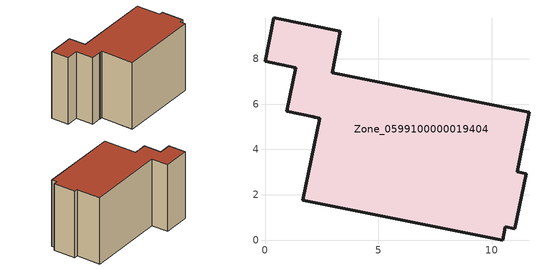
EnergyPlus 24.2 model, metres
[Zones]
Zone_0599100000019404
 floor ground (C_G): 2.19,5.42 2.12,5.44 0.97,5.68 1.36,7.6 0,7.88 0.39,9.8 3.32,9.22 2.96,7.37 11.64,5.64 11.12,3.02 11.51,2.92 11.02,0.5 10.6,0.59 10.48,0 1.67,1.76 2.41,5.38 z0
 wall outside (C_F): 3.32,9.22 0.39,9.8 0,7.88 1.36,7.6 0.97,5.68 2.12,5.44 2.19,5.42 2.41,5.38 1.67,1.76 10.48,0 10.6,0.59 11.02,0.5 11.51,2.92 11.12,3.02 11.64,5.64 2.96,7.37 3.32,9.22 z0:7.56
 roof outside (C_R): 2.12,5.44 2.19,5.42 2.41,5.38 1.67,1.76 10.48,0 10.6,0.59 11.02,0.5 11.51,2.92 11.12,3.02 11.64,5.64 2.96,7.37 3.32,9.22 0.39,9.8 0,7.88 1.36,7.6 0.97,5.68 z7.56
[BUILDING]
Pand.0599100000019404: North Axis=0; Terrain=City; Loads Convergence Tolerance Value=0.04; Temperature Convergence Tolerance Value=0.4; Solar Distribution=FullExterior; Maximum Number of Warmup Days=25; Minimum Number of Warmup Days=1
[Site:Location]
Rotterdam.The.Hague.AP_ZH_NLD Design_Conditions: Latitude=51.96; Longitude=4.45; Time Zone=1; Elevation=-4.5
[SITE:GROUNDTEMPERATURE:BUILDINGSURFACE]
18, 18, 18, 18, 18, 18, 18, 18, 18, 18, 18, 18
[MATERIAL] Thermal Absorptance=0.9; Solar Absorptance=0.7; Visible Absorptance=0.7
Name | Roughness | Thickness | Conductivity | Density | Specific Heat
G.D.1965 | MediumSmooth | 0.15 | 1 | 540 | 1210
F.D.1965 | Rough | 0.3 | 0.857143 | 1920 | 840
R.D.1965 | MediumRough | 0.2 | 0.08 | 1500 | 1000
[CONSTRUCTION]
C_G: G.D.1965
C_F: F.D.1965
C_R: R.D.1965
[ZONE]
Zone_0599100000019404: Type=1; Multiplier=1; Ceiling Height=Autocalculate; Volume=Autocalculate; Floor Area=autocalculate; Part of Total Floor Area=Yes
[ZONEINFILTRATION:DESIGNFLOWRATE]
Infil_Zone_0599100000019404: Zone or ZoneList or Space or SpaceList=Zone_0599100000019404; Schedule=AlwaysOn; Design Flow Rate Calculation Method=Flow/Area; Flow Rate per Floor Area=0.0042; Constant Term Coefficient=1; Temperature Term Coefficient=0; Velocity Term Coefficient=0; Velocity Squared Term Coefficient=0
[HVACTEMPLATE:ZONE:IDEALLOADSAIRSYSTEM]
Zone_0599100000019404: Maximum Heating Supply Air Temperature=50; Minimum Cooling Supply Air Temperature=13; Maximum Heating Supply Air Humidity Ratio=0.0156; Minimum Cooling Supply Air Humidity Ratio=0.0077; Heating Limit=NoLimit; Cooling Limit=NoLimit; Dehumidification Control Type=ConstantSensibleHeatRatio; Cooling Sensible Heat Ratio=0.7; Dehumidification Setpoint=60; Humidification Control Type=None; Humidification Setpoint=30; Outdoor Air Method=None; Outdoor Air Flow Rate per Person=0.00944; Outdoor Air Flow Rate per Zone Floor Area=0; Outdoor Air Flow Rate per Zone=0; Demand Controlled Ventilation Type=None; Outdoor Air Economizer Type=NoEconomizer; Heat Recovery Type=None; Sensible Heat Recovery Effectiveness=0.7; Latent Heat Recovery Effectiveness=0.65
[ZONECONTROL:THERMOSTAT]
ThermostatControl_Zone_0599100000019404: Zone or ZoneList=Zone_0599100000019404; Control Type Schedule=DualSetpointControlType; Control 1=Thermostat_Zone_0599100000019404; Temperature Difference Between Cutout And Setpoint=0
[THERMOSTATSETPOINT:DUALSETPOINT]
Thermostat_Zone_0599100000019404: Heating Setpoint Temperature Schedule=HeatingSetpoint_Zone_0599100000019404; Cooling Setpoint Temperature Schedule=CoolingSetpoint_Zone_0599100000019404
[SCHEDULE:COMPACT]
HeatingSetpoint_Zone_0599100000019404: Through: 12/31, For: AllDays, Until: 24:00, 21
CoolingSetpoint_Zone_0599100000019404: Through: 12/31, For: AllDays, Until: 24:00, 24
DualSetpointControlType: Through: 12/31, For: AllDays, Until: 24:00, 4
AlwaysOn: Through: 12/31, For: AllDays, Until: 24:00, 1
